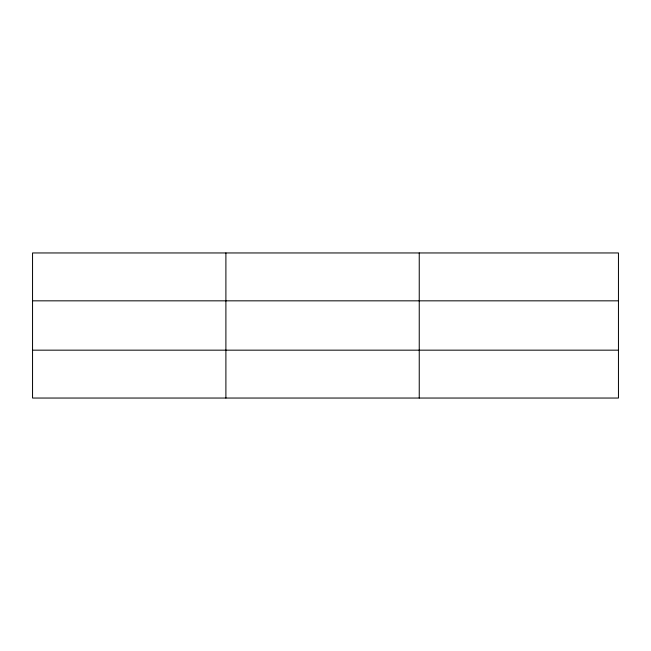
<?xml version="1.0" encoding="UTF-8"?>
<svg xmlns="http://www.w3.org/2000/svg" width="651" height="651" viewBox="0 0 651 651"><rect width="100%" height="100%" fill="white"/><g stroke="black" fill="none" stroke-linecap="round" stroke-linejoin="round"><path stroke-width="0.98" d="M225.897 252.954L225.897 398.046M419.244 252.954L419.244 398.046M618.45 300.835L618.45 252.954L32.55 252.954L32.55 398.046L618.45 398.046L618.45 300.835L32.55 300.835M32.55 350.165L618.45 350.165"/></g></svg>
